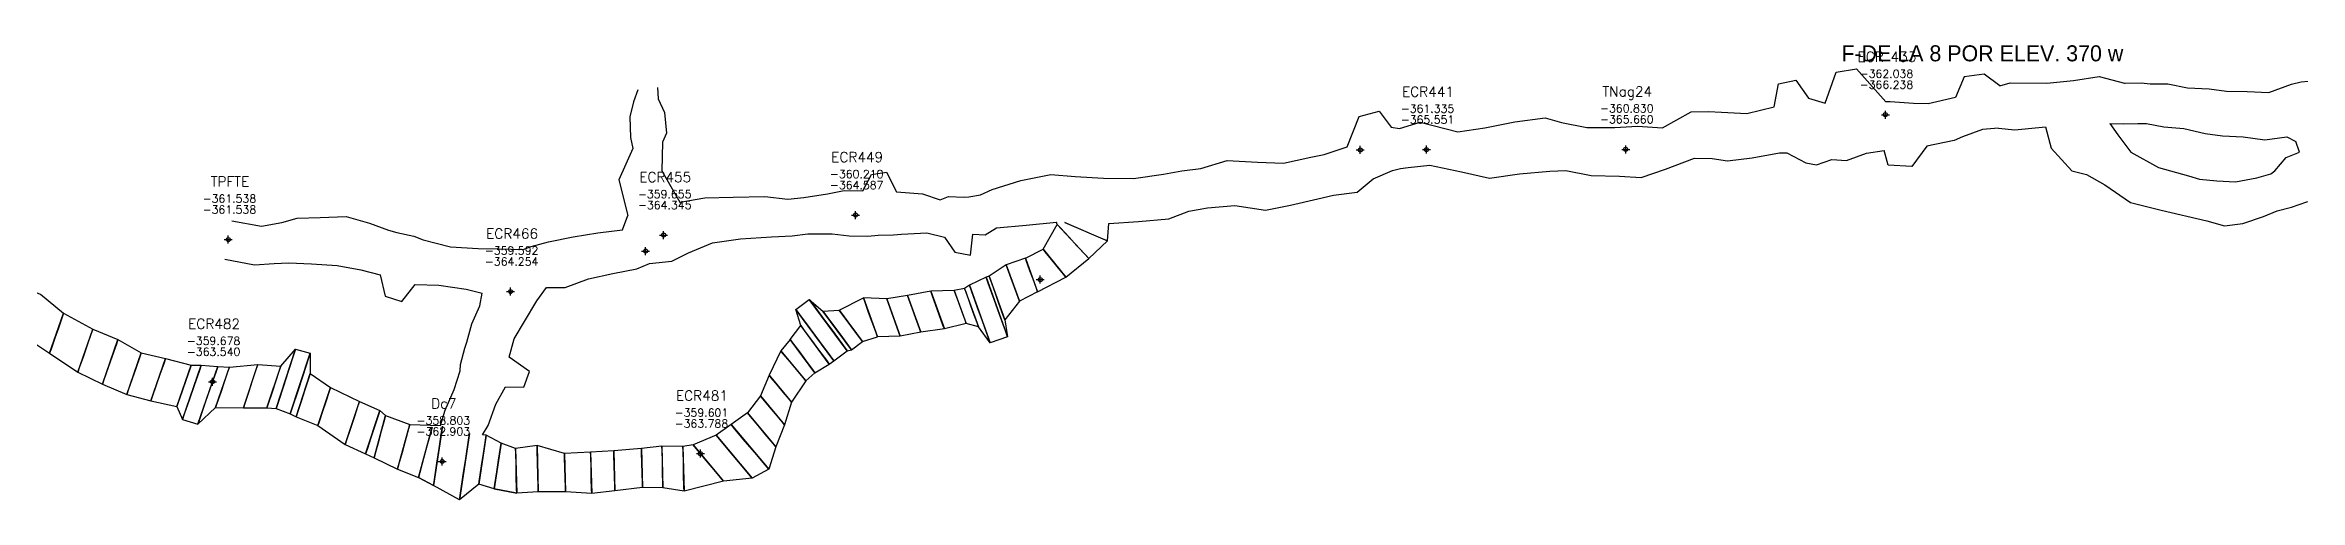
# Model space of a CAD drawing. Extents: x 9075 to 12914, y 9299 to 10364.
# Drawn here: x 9651.1 to 9932.9, y 10098.3 to 10155.1 of the extents above; entities that cross this region are included whole.
import ezdxf
from ezdxf.enums import TextEntityAlignment as Align

# ---------------------------------------------------------------- set-up
doc = ezdxf.new("R2010")
doc.units = 0
doc.header["$MEASUREMENT"] = 0
doc.header["$PDMODE"] = 34
doc.header["$PDSIZE"] = 0.5
doc.layers.get('0').update_dxf_attribs({"linetype": 'CONTINUOUS'})
for name, color, linetype in [('F-440-8185-W-SCR', 30, 'CONTINUOUS'), ('F-440-8185-W-SCR-FIC', 30, 'CONTINUOUS'), ('F-440-8900-W-SAL', 30, 'CONTINUOUS'), ('F-440-8900-W-SAL-FIC', 30, 'CONTINUOUS'), ('F-440-8900-W-SAL-SEC', 30, 'CONTINUOUS'), ('MARGEN', 7, 'CONTINUOUS'), ('PE', 1, 'CONTINUOUS')]:
    doc.layers.add(name, color=color, linetype=linetype)
doc.styles.add('ROMAND', font='romand.shx')
doc.styles.add('ROMANS', font='ROMANS')

# ---------------------------------------------------------------- blocks, each defined once
blk = doc.blocks.new('F2')
blk.add_point((0, 0))
at = {"style": 'ROMAND'}
for tag, height, p in [('NOMBRE', 1.25, (0.2, 6.62)), ('CIELO', 1, (0.14, 4.62)), ('PISO', 1, (0.14, 3.25))]:
    blk.add_attdef(tag, text='', height=height, dxfattribs=at).set_placement(p, align=Align.CENTER)
at = {"style": 'ROMANS', "flags": 1}
for tag, p in [('MINA', (-0.07, -3.26)), ('LOCALIZACION', (-0.07, -4.93)), ('ESTRUCTURA', (-0.07, -6.62)), ('NIVEL', (-0.07, -8.29)), ('FECHA', (-0.07, -11.79)), ('OBRA', (-0.07, -10.12)), ('ATRAS', (-0.07, -13.48)), ('TOPOGRAFO', (2.67, -15.3))]:
    blk.add_attdef(tag, text='', height=1.25, dxfattribs=at).set_placement(p, align=Align.CENTER)

msp = doc.modelspace()

# ---------------------------------------------------------------- linework, layer by layer
at = {"layer": 'F-440-8185-W-SCR'}
for points in [[(9858.98, 10146.816, -365.607), (9860.604, 10146.714, -365.472), (9860.604, 10146.714, -365.472), (9863.738, 10146.582, -365.705), (9867.163, 10147.391, -365.855), (9867.727, 10150.278, -365.794), (9869.886, 10150.735, -365.888), (9871.458, 10148.505, -365.944), (9873.548, 10147.846, -365.93), (9874.898, 10151.733, -366.007), (9877.466, 10152.138, -366.118), (9881.107, 10148.021, -366.243)], [(9858.98, 10146.816, -360.707), (9860.604, 10146.714, -360.472), (9860.604, 10146.714, -360.472), (9863.738, 10146.582, -360.505), (9867.163, 10147.391, -360.555), (9867.727, 10150.278, -360.394), (9869.886, 10150.735, -360.588), (9871.458, 10148.505, -360.744), (9873.548, 10147.846, -361.23), (9874.898, 10151.733, -361.707), (9877.466, 10152.138, -361.418), (9881.107, 10148.021, -362.038)], [(9895.367, 10150.02, -361.978), (9893.407, 10151.476, -362.044), (9890.897, 10151.146, -362.303), (9889.825, 10148.576, -362.287), (9886.401, 10147.772, -361.93), (9884.602, 10147.822, -361.601), (9881.657, 10148.005, -362.152), (9881.657, 10148.005, -362.152), (9881.107, 10148.021, -362.038)], [(9895.367, 10150.02, -366.778), (9893.407, 10151.476, -366.744), (9890.897, 10151.146, -366.403), (9889.825, 10148.576, -366.387), (9886.401, 10147.772, -366.33), (9884.602, 10147.822, -366.301), (9881.657, 10148.005, -366.252), (9881.657, 10148.005, -366.252), (9881.107, 10148.021, -366.243)], [(9896.666, 10150.409, -361.989), (9901.252, 10150.377, -361.937), (9904.562, 10150.674, -362.549), (9907.78, 10151.174, -362.761), (9910.956, 10150.374, -363.073), (9911.017, 10150.374, -363.059)], [(9896.666, 10150.409, -366.989), (9901.252, 10150.377, -367.037), (9904.562, 10150.674, -366.949), (9907.78, 10151.174, -366.961), (9910.956, 10150.374, -366.973), (9910.956, 10150.374, -366.973)], [(9725.128, 10149.51, -361.001), (9724.605, 10148.032, -360.391), (9724.13, 10146.16, -360.578), (9724.249, 10143.555, -360.659)], [(9725.128, 10149.51, -364.201), (9724.605, 10148.032, -364.291), (9724.13, 10146.16, -364.278), (9724.249, 10143.555, -364.459)], [(9727.609, 10149.816, -361.001), (9727.681, 10148.411, -360.391), (9728.497, 10146.698, -360.578), (9728.715, 10144.105, -360.659)], [(9727.609, 10149.816, -364.201), (9727.681, 10148.411, -364.291), (9728.497, 10146.698, -364.278), (9728.715, 10144.105, -364.459)], [(9895.367, 10150.02, -366.778), (9895.367, 10150.02, -366.778), (9896.666, 10150.409, -366.989)], [(9895.367, 10150.02, -361.978), (9895.367, 10150.02, -361.978), (9896.666, 10150.409, -361.989)], [(9910.956, 10150.374, -363.073), (9913.049, 10150.389, -362.326), (9914.144, 10150.292, -362.547), (9916.353, 10150.296, -362.488), (9918.816, 10149.776, -361.834), (9921.514, 10149.637, -362.185), (9923.696, 10149.343, -361.326), (9926.303, 10149.312, -361.674), (9929.001, 10149.173, -362.025), (9931.805, 10150.229, -362.375), (9933.036, 10150.521, -362.397), (9935.669, 10150.789, -362.146), (9936.43, 10150.32, -362.461)], [(9910.956, 10150.374, -366.973), (9913.049, 10150.389, -367.426), (9914.144, 10150.292, -367.447), (9916.353, 10150.296, -367.488), (9918.816, 10149.776, -367.034), (9921.514, 10149.637, -366.885), (9923.696, 10149.343, -366.826), (9926.303, 10149.312, -366.874), (9929.001, 10149.173, -366.925), (9931.805, 10150.229, -366.875), (9933.036, 10150.521, -366.997), (9935.669, 10150.789, -366.946), (9936.43, 10150.32, -366.961)], [(9809.267, 10141.125, -364.948), (9810.934, 10141.437, -365.155), (9813.794, 10142.386, -365.238), (9815.293, 10146.208, -365.402), (9817.806, 10146.875, -365.474), (9819.286, 10144.85, -365.502), (9820.349, 10144.678, -365.429), (9822.938, 10145.465, -365.564)], [(9809.267, 10141.125, -360.448), (9810.934, 10141.437, -361.355), (9813.794, 10142.386, -361.538), (9815.293, 10146.208, -361.402), (9817.806, 10146.875, -360.974), (9819.286, 10144.85, -361.402), (9820.349, 10144.678, -361.229), (9822.938, 10145.465, -361.335)], [(9822.938, 10145.465, -361.335), (9822.938, 10145.465, -361.335), (9827.647, 10144.272, -360.536), (9831.016, 10144.773, -360.984), (9831.016, 10144.773, -360.984), (9834.765, 10145.508, -360.639), (9838.532, 10146.045, -361.093), (9840.595, 10145.425, -361.021), (9843.762, 10144.804, -360.865), (9847.274, 10144.816, -360.715)], [(9822.938, 10145.465, -365.564), (9822.938, 10145.465, -365.564), (9827.647, 10144.272, -365.436), (9831.016, 10144.773, -365.484), (9831.016, 10144.773, -365.484), (9834.765, 10145.508, -365.439), (9838.532, 10146.045, -365.493), (9840.595, 10145.425, -365.521), (9843.762, 10144.804, -365.565), (9847.274, 10144.816, -365.615)], [(9847.274, 10144.816, -365.615), (9850.093, 10144.964, -365.514), (9853.213, 10144.791, -365.481), (9856.779, 10146.755, -365.66), (9858.98, 10146.816, -365.607)], [(9847.274, 10144.816, -360.715), (9850.093, 10144.964, -360.914), (9853.213, 10144.791, -359.781), (9856.779, 10146.755, -360.36), (9858.98, 10146.816, -360.707)], [(9909.122, 10145.329, -365.991), (9910.797, 10145.277, -366.973), (9910.797, 10145.277, -366.973)], [(9909.122, 10145.329, -361.291), (9910.797, 10145.277, -363.073), (9910.797, 10145.277, -363.073)], [(9909.122, 10145.329, -365.991), (9910.138, 10143.88, -366.201), (9911.732, 10141.714, -366.263), (9915.213, 10139.834, -366.356), (9918.959, 10138.766, -366.365)], [(9909.122, 10145.329, -361.291), (9910.138, 10143.88, -361.401), (9911.732, 10141.714, -361.663), (9915.213, 10139.834, -362.356), (9918.959, 10138.766, -361.665)], [(9910.797, 10145.277, -366.973), (9912.598, 10145.309, -367.426), (9913.702, 10145.311, -367.447), (9915.875, 10144.918, -367.488), (9918.365, 10144.696, -367.034), (9921.019, 10144.059, -366.885), (9923.201, 10143.765, -366.826), (9925.799, 10143.634, -366.874), (9928.479, 10143.296, -366.925), (9931.221, 10143.654, -366.875), (9932.372, 10143.05, -366.997)], [(9910.797, 10145.277, -363.073), (9912.598, 10145.309, -362.326), (9913.702, 10145.311, -362.547), (9915.875, 10144.918, -362.488), (9918.365, 10144.696, -361.834), (9921.019, 10144.059, -362.185), (9923.201, 10143.765, -361.326), (9925.799, 10143.634, -361.674), (9928.479, 10143.296, -362.025), (9931.221, 10143.654, -362.375), (9932.372, 10143.05, -362.397)], [(9724.249, 10143.555, -364.459), (9724.514, 10142.203, -364.463), (9722.767, 10138.276, -364.217), (9723.886, 10133.814, -364.12)], [(9724.249, 10143.555, -360.659), (9724.514, 10142.203, -359.863), (9722.767, 10138.276, -359.717), (9723.886, 10133.814, -360.22)], [(9728.715, 10144.105, -364.459), (9728.237, 10142.966, -364.463), (9728.155, 10139.38, -364.217), (9730.375, 10135.465, -364.116)], [(9728.715, 10144.105, -360.659), (9728.237, 10142.966, -359.863), (9728.155, 10139.38, -359.717), (9730.375, 10135.465, -359.416)], [(9895.218, 10144.722, -361.978), (9893.213, 10144.579, -362.044), (9890.686, 10143.649, -362.303), (9889.673, 10143.178, -362.287), (9886.252, 10142.474, -361.93), (9884.38, 10139.925, -361.601), (9881.434, 10140.108, -362.152), (9881.434, 10140.108, -362.152), (9880.935, 10141.923, -362.038)], [(9895.218, 10144.722, -366.778), (9893.213, 10144.579, -366.744), (9890.686, 10143.649, -366.403), (9889.673, 10143.178, -366.387), (9886.252, 10142.474, -366.33), (9884.38, 10139.925, -366.301), (9881.434, 10140.108, -366.252), (9881.434, 10140.108, -366.252), (9880.935, 10141.923, -366.243)], [(9895.218, 10144.722, -366.778), (9895.218, 10144.722, -366.778), (9897.233, 10144.536, -366.989)], [(9895.218, 10144.722, -361.978), (9895.218, 10144.722, -361.978), (9897.233, 10144.536, -361.989)], [(9897.233, 10144.536, -366.989), (9901.08, 10144.88, -367.037), (9901.791, 10142.22, -367.093)], [(9897.233, 10144.536, -361.989), (9901.08, 10144.88, -361.937), (9901.791, 10142.22, -361.793)], [(9932.842, 10141.724, -361.913), (9932.372, 10143.05, -362.397)], [(9932.842, 10141.724, -366.413), (9932.372, 10143.05, -366.997)], [(9790.841, 10138.978, -360.293), (9793.139, 10139.406, -360.436), (9795.52, 10139.709, -359.527), (9798.803, 10140.671, -359.555), (9802.582, 10140.499, -360.295), (9805.852, 10140.343, -360.516), (9809.267, 10141.125, -360.448)], [(9790.841, 10138.978, -364.893), (9793.139, 10139.406, -364.436), (9795.52, 10139.709, -364.627), (9798.803, 10140.671, -364.755), (9802.582, 10140.499, -364.895), (9805.852, 10140.343, -364.916), (9809.267, 10141.125, -364.948)], [(9810.153, 10135.899, -364.948), (9812.074, 10136.363, -365.155), (9815.065, 10136.727, -365.238), (9817.046, 10138.402, -365.402), (9819.472, 10139.459, -365.474), (9820.447, 10139.678, -365.502), (9821.444, 10139.8, -365.429), (9824.143, 10140.099, -365.564)], [(9810.153, 10135.899, -360.448), (9812.074, 10136.363, -361.355), (9815.065, 10136.727, -361.538), (9817.046, 10138.402, -361.402), (9819.472, 10139.459, -360.974), (9820.447, 10139.678, -361.402), (9821.444, 10139.8, -361.229), (9824.143, 10140.099, -361.335)], [(9824.143, 10140.099, -361.335), (9824.143, 10140.099, -361.335), (9828.091, 10139.291, -360.536), (9831.575, 10138.497, -360.984), (9831.575, 10138.497, -360.984), (9835.342, 10139.034, -360.639), (9839.126, 10139.371, -361.093), (9841.127, 10139.449, -361.021), (9844.295, 10138.828, -360.865), (9847.816, 10138.74, -360.715)], [(9824.143, 10140.099, -365.564), (9824.143, 10140.099, -365.564), (9828.091, 10139.291, -365.436), (9831.575, 10138.497, -365.484), (9831.575, 10138.497, -365.484), (9835.342, 10139.034, -365.439), (9839.126, 10139.371, -365.493), (9841.127, 10139.449, -365.521), (9844.295, 10138.828, -365.565), (9847.816, 10138.74, -365.615)], [(9847.816, 10138.74, -365.615), (9850.559, 10138.581, -365.514), (9853.591, 10139.605, -365.481), (9857.201, 10140.971, -365.66), (9859.409, 10140.931, -365.607)], [(9847.816, 10138.74, -360.715), (9850.559, 10138.581, -360.914), (9853.591, 10139.605, -359.781), (9857.201, 10140.971, -360.36), (9859.409, 10140.931, -360.707)], [(9859.409, 10140.931, -365.607), (9861.322, 10140.656, -365.472), (9861.322, 10140.656, -365.472), (9864.398, 10141.021, -365.705), (9867.847, 10141.632, -365.855), (9868.751, 10141.638, -365.794), (9871.111, 10140.408, -365.888), (9872.448, 10140.163, -365.944), (9874.385, 10140.796, -365.93), (9876.206, 10140.71, -366.007), (9878.715, 10141.612, -366.118), (9880.935, 10141.923, -366.243)], [(9859.409, 10140.931, -360.707), (9861.322, 10140.656, -360.472), (9861.322, 10140.656, -360.472), (9864.398, 10141.021, -360.505), (9867.847, 10141.632, -360.555), (9868.751, 10141.638, -360.394), (9871.111, 10140.408, -360.588), (9872.448, 10140.163, -360.744), (9874.385, 10140.796, -361.23), (9876.206, 10140.71, -361.707), (9878.715, 10141.612, -361.418), (9880.935, 10141.923, -362.038)], [(9901.791, 10142.22, -361.793), (9904.385, 10139.386, -361.291), (9906.211, 10138.953, -361.401), (9908.49, 10137.648, -361.663), (9911.723, 10135.455, -362.356), (9915.531, 10134.465, -361.665)], [(9901.791, 10142.22, -367.093), (9904.385, 10139.386, -365.991), (9906.211, 10138.953, -366.201), (9908.49, 10137.648, -366.263), (9911.723, 10135.455, -366.356), (9915.531, 10134.465, -366.365)], [(9929.235, 10139.017, -366.433), (9929.735, 10139.4, -366.154), (9931.169, 10141.057, -366.338), (9932.842, 10141.724, -366.413)], [(9929.235, 10139.017, -362.733), (9929.735, 10139.4, -362.154), (9931.169, 10141.057, -361.738), (9932.842, 10141.724, -361.913)], [(9741.005, 10136.179, -359.96), (9743.909, 10135.854, -359.973), (9745.897, 10136.076, -360.404), (9748.867, 10136.508, -360.451), (9750.931, 10136.94, -359.783), (9753.25, 10136.897, -360.119), (9754.331, 10138.93, -359.939), (9756.208, 10139.24, -359.869), (9757.49, 10136.767, -360.084), (9760.737, 10136.526, -360.334), (9762.935, 10135.765, -360.566), (9763.994, 10136.185, -360.683), (9765.916, 10136.098, -360.913), (9766.512, 10136.165, -361.022)], [(9741.005, 10136.179, -364.36), (9743.909, 10135.854, -364.373), (9745.897, 10136.076, -364.404), (9748.867, 10136.508, -364.451), (9750.931, 10136.94, -364.683), (9753.25, 10136.897, -364.619), (9754.331, 10138.93, -364.639), (9756.208, 10139.24, -364.669), (9757.49, 10136.767, -364.684), (9760.737, 10136.526, -364.734), (9762.935, 10135.765, -364.866), (9763.994, 10136.185, -364.783), (9765.916, 10136.098, -364.713), (9766.512, 10136.165, -364.722)], [(9766.512, 10136.165, -364.722), (9767.99, 10136.382, -364.814), (9769.421, 10137.054, -364.832), (9773.013, 10138.183, -364.877), (9776.751, 10138.926, -364.823), (9779.801, 10138.682, -364.86), (9783.347, 10138.496, -364.902), (9787.079, 10138.433, -364.847), (9790.841, 10138.978, -364.893)], [(9766.512, 10136.165, -361.022), (9767.99, 10136.382, -360.614), (9769.421, 10137.054, -360.432), (9773.013, 10138.183, -360.077), (9776.751, 10138.926, -359.923), (9779.801, 10138.682, -359.96), (9783.347, 10138.496, -360.502), (9787.079, 10138.433, -360.647), (9790.841, 10138.978, -360.293)], [(9918.959, 10138.766, -361.665), (9918.959, 10138.766, -361.665), (9920.314, 10138.371, -362.014), (9922.485, 10138.142, -361.642), (9924.837, 10138.045, -361.673), (9927.496, 10138.51, -362.009), (9929.235, 10139.017, -362.733)], [(9918.959, 10138.766, -366.365), (9918.959, 10138.766, -366.365), (9920.314, 10138.371, -366.414), (9922.485, 10138.142, -366.442), (9924.837, 10138.045, -366.473), (9927.496, 10138.51, -366.409), (9929.235, 10139.017, -366.433)], [(9730.375, 10135.465, -364.116), (9733.528, 10136.008, -364.19), (9737.061, 10136.109, -364.27), (9741.005, 10136.179, -364.36)], [(9730.375, 10135.465, -359.416), (9733.528, 10136.008, -359.19), (9737.061, 10136.109, -359.47), (9741.005, 10136.179, -359.96)], [(9791.497, 10133.416, -360.293), (9793.991, 10134.378, -360.436), (9796.356, 10134.779, -359.527), (9799.756, 10135.051, -359.555), (9803.602, 10134.485, -360.295), (9806.738, 10135.118, -360.516), (9810.153, 10135.899, -360.448)], [(9791.497, 10133.416, -364.893), (9793.991, 10134.378, -364.436), (9796.356, 10134.779, -364.627), (9799.756, 10135.051, -364.755), (9803.602, 10134.485, -364.895), (9806.738, 10135.118, -364.916), (9810.153, 10135.899, -364.948)], [(9915.531, 10134.465, -361.665), (9915.531, 10134.465, -361.665), (9921.226, 10133.151, -362.014), (9923.466, 10132.527, -361.642), (9925.749, 10132.824, -361.673), (9928.34, 10133.683, -362.009), (9930.044, 10134.387, -362.733)], [(9915.531, 10134.465, -366.365), (9915.531, 10134.465, -366.365), (9921.226, 10133.151, -366.414), (9923.466, 10132.527, -366.442), (9925.749, 10132.824, -366.473), (9928.34, 10133.683, -366.409), (9930.044, 10134.387, -366.433)], [(9930.044, 10134.387, -362.733), (9931.84, 10134.864, -362.154), (9933.737, 10135.524, -361.738), (9935.578, 10135.828, -361.913), (9937.566, 10136.529, -362.244)], [(9930.044, 10134.387, -366.433), (9931.84, 10134.864, -366.154), (9933.737, 10135.524, -366.338), (9935.578, 10135.828, -366.413), (9937.566, 10136.529, -366.511)], [(9674.398, 10133.165, -358.738), (9678.105, 10132.483, -358.857), (9680.637, 10132.931, -358.932), (9682.57, 10133.491, -358.889), (9685.431, 10133.574, -358.677), (9688.703, 10133.683, -358.277), (9691.598, 10132.845, -357.972), (9693.983, 10131.999, -359.35), (9695.046, 10131.701, -359.385), (9697.151, 10131.212, -359.452), (9698.333, 10130.791, -359.391)], [(9674.398, 10133.165, -363.238), (9678.105, 10132.483, -363.357), (9680.637, 10132.931, -363.432), (9682.57, 10133.491, -363.489), (9685.431, 10133.574, -363.477), (9688.703, 10133.683, -363.477), (9691.598, 10132.845, -363.572), (9693.983, 10131.999, -363.55), (9695.046, 10131.701, -363.585), (9697.151, 10131.212, -363.552), (9698.333, 10130.791, -363.591)], [(9710.805, 10129.58, -359.592), (9710.805, 10129.58, -359.592), (9711.835, 10129.958, -359.983), (9713.969, 10130.532, -359.695), (9717.05, 10131.136, -359.212), (9720.166, 10131.646, -359.228), (9723.223, 10132.027, -360.145)], [(9710.805, 10129.58, -364.245), (9710.805, 10129.58, -364.245), (9711.835, 10129.958, -364.283), (9713.969, 10130.532, -364.295), (9717.05, 10131.136, -364.312), (9720.166, 10131.646, -364.328), (9723.223, 10132.027, -364.345)], [(9723.223, 10132.027, -360.145), (9723.886, 10133.814, -360.22)], [(9723.223, 10132.027, -364.345), (9723.886, 10133.814, -364.12)], [(9725.022, 10127.149, -364.345), (9726.62, 10127.817, -364.002), (9729.412, 10128.095, -364.066), (9731.461, 10129.158, -364.116), (9734.495, 10130.39, -364.19), (9737.961, 10130.886, -364.27), (9741.871, 10131.153, -364.36)], [(9725.022, 10127.149, -359.945), (9726.62, 10127.817, -359.602), (9729.412, 10128.095, -359.666), (9731.461, 10129.158, -359.716), (9734.495, 10130.39, -359.79), (9737.961, 10130.886, -359.87), (9741.871, 10131.153, -359.96)], [(9741.871, 10131.153, -359.96), (9744.42, 10131.282, -359.973), (9746.408, 10131.504, -360.404), (9749.422, 10131.539, -360.451), (9751.564, 10131.275, -359.783), (9753.883, 10131.232, -360.119), (9755.175, 10131.377, -359.939), (9757.085, 10131.389, -359.869), (9758.079, 10131.5, -360.084), (9761.281, 10131.656, -360.334), (9763.456, 10131.094, -360.566), (9764.771, 10129.229, -360.683), (9766.726, 10128.843, -360.913), (9767.034, 10131.494, -361.022)], [(9741.871, 10131.153, -364.36), (9744.42, 10131.282, -364.373), (9746.408, 10131.504, -364.404), (9749.422, 10131.539, -364.451), (9751.564, 10131.275, -364.683), (9753.883, 10131.232, -364.619), (9755.175, 10131.377, -364.639), (9757.085, 10131.389, -364.669), (9758.079, 10131.5, -364.684), (9761.281, 10131.656, -364.734), (9763.456, 10131.094, -364.866), (9764.771, 10129.229, -364.783), (9766.726, 10128.843, -364.713), (9767.034, 10131.494, -364.722)], [(9767.034, 10131.494, -364.722), (9768.576, 10131.417, -364.814), (9769.983, 10132.288, -364.832), (9773.669, 10132.622, -364.877), (9777.454, 10132.968, -364.823)], [(9767.034, 10131.494, -361.022), (9768.576, 10131.417, -360.614), (9769.983, 10132.288, -360.432), (9773.669, 10132.622, -360.077), (9777.454, 10132.968, -359.923)], [(9784.015, 10132.836, -364.902), (9787.712, 10133.07, -364.847), (9791.497, 10133.416, -364.893)], [(9784.015, 10132.836, -360.502), (9787.712, 10133.07, -360.647), (9791.497, 10133.416, -360.293)], [(9673.511, 10128.346, -358.738), (9677.218, 10127.664, -358.857), (9679.695, 10127.817, -358.932), (9681.537, 10127.885, -358.889), (9684.362, 10127.771, -358.677), (9687.58, 10127.585, -358.277), (9690.529, 10127.042, -357.972), (9692.95, 10126.393, -359.35), (9693.578, 10123.735, -359.385), (9695.647, 10123.049, -359.452), (9697.301, 10125.185, -359.391)], [(9673.511, 10128.346, -363.238), (9677.218, 10127.664, -363.357), (9679.695, 10127.817, -363.432), (9681.537, 10127.885, -363.489), (9684.362, 10127.771, -363.477), (9687.58, 10127.585, -363.477), (9690.529, 10127.042, -363.572), (9692.95, 10126.393, -363.55), (9693.578, 10123.735, -363.585), (9695.647, 10123.049, -363.552), (9697.301, 10125.185, -363.591)], [(9698.333, 10130.791, -363.591), (9701.72, 10129.888, -363.707), (9705.205, 10129.684, -363.826), (9707.799, 10129.641, -364.014), (9710.805, 10129.58, -364.245)], [(9698.333, 10130.791, -359.391), (9701.72, 10129.888, -359.407), (9705.205, 10129.684, -358.926), (9707.799, 10129.641, -359.414), (9710.805, 10129.58, -359.592)], [(9712.53, 10123.133, -359.592), (9712.53, 10123.133, -359.592), (9713.739, 10124.798, -359.983), (9716.08, 10124.809, -359.695), (9718.988, 10125.882, -359.212), (9722.035, 10126.58, -359.228), (9725.022, 10127.149, -360.145)], [(9712.53, 10123.133, -364.165), (9712.53, 10123.133, -364.165), (9713.739, 10124.798, -364.283), (9716.08, 10124.809, -364.295), (9718.988, 10125.882, -364.312), (9722.035, 10126.58, -364.328), (9725.022, 10127.149, -364.345)], [(9697.301, 10125.185, -363.591), (9700.292, 10125.096, -363.707), (9703.691, 10124.605, -363.826), (9705.691, 10124.095, -364.131), (9705.691, 10124.095, -364.131)], [(9697.301, 10125.185, -359.391), (9700.292, 10125.096, -359.407), (9703.691, 10124.605, -358.926), (9705.691, 10124.095, -359.546), (9705.691, 10124.095, -359.546)], [(9700.475, 10107.543, -363.895), (9701.082, 10109.491, -363.862), (9702.211, 10112.06, -363.93), (9702.94, 10114.401, -363.889), (9703.003, 10115.174, -363.907), (9703.52, 10117.219, -364.058), (9703.789, 10117.972, -364.177), (9704.403, 10120.29, -364.235), (9705.414, 10122.529, -364.094), (9705.691, 10124.095, -364.131)], [(9700.475, 10107.543, -359.05), (9701.082, 10109.491, -359.262), (9702.211, 10112.06, -359.23), (9702.94, 10114.401, -359.589), (9703.003, 10115.174, -359.807), (9703.52, 10117.219, -359.558), (9703.789, 10117.972, -359.477), (9704.403, 10120.29, -359.535), (9705.414, 10122.529, -359.494), (9705.691, 10124.095, -359.546)], [(9705.746, 10106.401, -363.884), (9706.451, 10107.576, -363.862), (9707.392, 10110.213, -363.93), (9708.591, 10112.385, -363.889), (9710.915, 10112.352, -363.907), (9711.62, 10114.33, -364.058), (9709.063, 10116.091, -364.177), (9709.678, 10118.409, -364.235), (9710.971, 10120.548, -364.094), (9712.53, 10123.133, -364.165)], [(9705.746, 10106.401, -359.122), (9706.451, 10107.576, -359.262), (9707.392, 10110.213, -359.23), (9708.591, 10112.385, -359.589), (9710.915, 10112.352, -359.807), (9711.62, 10114.33, -359.558), (9709.063, 10116.091, -359.477), (9709.678, 10118.409, -359.535), (9710.971, 10120.548, -359.494), (9712.53, 10123.133, -359.592)]]:
    msp.add_polyline3d(points, dxfattribs=at)
at = {"layer": 'F-440-8900-W-SAL'}
for points in [[(9773.581, 10128.496, -359.283), (9775.792, 10129.613, -359.283), (9777.557, 10132.681, -359.283), (9777.454, 10132.968, -359.923)], [(9773.581, 10128.496, -363.583), (9775.792, 10129.613, -363.583), (9777.557, 10132.681, -363.583), (9777.454, 10132.968, -364.823)], [(9775.107, 10124.262, -363.583), (9778.63, 10126.12, -363.583), (9781.517, 10128.444, -363.583), (9783.848, 10130.642, -363.583), (9784.015, 10132.836, -364.902)], [(9775.107, 10124.262, -359.283), (9778.63, 10126.12, -359.283), (9781.517, 10128.444, -359.283), (9783.848, 10130.642, -359.283), (9784.015, 10132.836, -360.502)], [(9773.581, 10128.496, -359.283), (9771.199, 10127.637, -359.223), (9769.051, 10126.225, -359.063), (9768.675, 10126.09, -359.169), (9766.579, 10125.121, -359.305), (9765.989, 10124.696, -359.316), (9764.698, 10124.443, -359.137), (9761.759, 10124.341, -359.481), (9758.862, 10123.828, -359.727), (9756.247, 10123.416, -359.868), (9753.334, 10123.536, -360.011)], [(9773.581, 10128.496, -363.583), (9771.199, 10127.637, -363.623), (9769.051, 10126.225, -363.663), (9768.675, 10126.09, -363.669), (9766.579, 10125.121, -363.705), (9765.989, 10124.696, -363.716), (9764.698, 10124.443, -363.737), (9761.759, 10124.341, -363.681), (9758.862, 10123.828, -363.527), (9756.247, 10123.416, -363.568), (9753.334, 10123.536, -363.611)], [(9648.286, 10124.768, -363.608), (9650.494, 10123.99, -363.626), (9653.374, 10121.613, -363.685), (9657.017, 10119.607, -363.437), (9660.163, 10118.302, -363.396), (9663.083, 10116.653, -363.457), (9666.109, 10115.919, -363.521), (9669.325, 10115.119, -363.482), (9670.59, 10115.103, -363.568), (9672.643, 10114.92, -363.544), (9674.096, 10114.838, -363.427)], [(9648.286, 10124.768, -358.708), (9650.494, 10123.99, -358.526), (9653.374, 10121.613, -358.185), (9657.017, 10119.607, -358.337), (9660.163, 10118.302, -358.796), (9663.083, 10116.653, -359.057), (9666.109, 10115.919, -359.021), (9669.325, 10115.119, -359.182), (9670.59, 10115.103, -359.268), (9672.643, 10114.92, -359.444), (9674.096, 10114.838, -359.627)], [(9744.177, 10118.322, -359.595), (9745.509, 10120.053, -359.376), (9744.882, 10122.078, -359.07), (9746.57, 10123.327, -359.251), (9748.28, 10121.856, -359.746), (9750.301, 10121.983, -359.431), (9753.334, 10123.536, -360.011)], [(9744.177, 10118.322, -363.695), (9745.509, 10120.053, -363.676), (9744.882, 10122.078, -363.57), (9746.57, 10123.327, -363.551), (9748.28, 10121.856, -363.546), (9750.301, 10121.983, -363.531), (9753.334, 10123.536, -363.611)], [(9775.107, 10124.262, -359.283), (9772.827, 10123.122, -359.223), (9771.018, 10120.769, -359.063), (9771.354, 10118.658, -359.169), (9769.19, 10117.878, -359.305), (9767.718, 10119.898, -359.316), (9766.19, 10120.304, -359.137), (9763.455, 10119.637, -359.481), (9760.523, 10119.218, -359.727), (9757.942, 10118.713, -359.868), (9755.097, 10118.644, -360.011)], [(9775.107, 10124.262, -363.583), (9772.827, 10123.122, -363.623), (9771.018, 10120.769, -363.663), (9771.354, 10118.658, -363.669), (9769.19, 10117.878, -363.705), (9767.718, 10119.898, -363.716), (9766.19, 10120.304, -363.737), (9763.455, 10119.637, -363.681), (9760.523, 10119.218, -363.527), (9757.942, 10118.713, -363.568), (9755.097, 10118.644, -363.611)], [(9646.484, 10119.89, -363.608), (9648.624, 10118.605, -363.626), (9651.635, 10116.607, -363.685), (9655.146, 10114.222, -363.437), (9658.227, 10112.729, -363.396), (9661.278, 10111.457, -363.457), (9664.272, 10110.629, -363.521), (9667.52, 10109.924, -363.482), (9668.227, 10108.302, -363.568), (9670.149, 10107.74, -363.544), (9672.357, 10109.831, -363.427)], [(9646.484, 10119.89, -358.708), (9648.624, 10118.605, -358.526), (9651.635, 10116.607, -358.185), (9655.146, 10114.222, -358.337), (9658.227, 10112.729, -358.796), (9661.278, 10111.457, -359.057), (9664.272, 10110.629, -359.021), (9667.52, 10109.924, -359.182), (9668.227, 10108.302, -359.268), (9670.149, 10107.74, -359.444), (9672.357, 10109.831, -359.627)], [(9674.096, 10114.838, -363.427), (9677.633, 10115.186, -363.658), (9680.511, 10114.976, -363.682), (9682.369, 10117.102, -363.691), (9684.205, 10116.603, -363.607), (9684.214, 10114.073, -363.614), (9686.725, 10112.299, -363.639), (9690.34, 10110.583, -363.572), (9692.906, 10109.423, -363.696)], [(9674.096, 10114.838, -359.627), (9677.633, 10115.186, -359.258), (9680.511, 10114.976, -359.482), (9682.369, 10117.102, -358.791), (9684.205, 10116.603, -358.707), (9684.214, 10114.073, -358.514), (9686.725, 10112.299, -358.639), (9690.34, 10110.583, -358.372), (9692.906, 10109.423, -357.896)], [(9744.177, 10118.322, -363.695), (9743.014, 10116.912, -363.701), (9741.542, 10113.852, -363.705), (9740.465, 10111.253, -363.67), (9738.862, 10109.127, -363.741), (9736.821, 10107.678, -363.706), (9734.934, 10106.357, -363.657), (9732.061, 10105.125, -363.755)], [(9744.177, 10118.322, -359.595), (9743.014, 10116.912, -359.501), (9741.542, 10113.852, -359.205), (9740.465, 10111.253, -359.17), (9738.862, 10109.127, -359.341), (9736.821, 10107.678, -359.206), (9734.934, 10106.357, -359.557), (9732.061, 10105.125, -358.755)], [(9747.271, 10114.142, -359.595), (9749.078, 10115.23, -359.376), (9749.64, 10115.647, -359.07), (9751.328, 10116.896, -359.251), (9751.849, 10117.033, -359.746), (9753.216, 10118.044, -359.431), (9755.097, 10118.644, -360.011)], [(9747.271, 10114.142, -363.695), (9749.078, 10115.23, -363.676), (9749.64, 10115.647, -363.57), (9751.328, 10116.896, -363.551), (9751.849, 10117.033, -363.546), (9753.216, 10118.044, -363.531), (9755.097, 10118.644, -363.611)], [(9747.271, 10114.142, -363.695), (9746.161, 10113.156, -363.701), (9744.368, 10110.479, -363.705), (9743.483, 10107.651, -363.67), (9742.394, 10104.912, -363.741), (9741.51, 10102.083, -363.706), (9739.43, 10100.992, -363.657), (9735.851, 10100.602, -363.755)], [(9747.271, 10114.142, -359.595), (9746.161, 10113.156, -359.501), (9744.368, 10110.479, -359.205), (9743.483, 10107.651, -359.17), (9742.394, 10104.912, -359.341), (9741.51, 10102.083, -359.206), (9739.43, 10100.992, -359.557), (9735.851, 10100.602, -358.755)], [(9672.357, 10109.831, -363.427), (9675.851, 10109.772, -363.658), (9678.792, 10109.751, -363.682), (9679.93, 10109.693, -363.691), (9681.704, 10109.004, -363.607), (9682.432, 10108.659, -363.614), (9685.162, 10107.549, -363.639), (9688.558, 10105.169, -363.572), (9691.124, 10104.008, -363.696)], [(9672.357, 10109.831, -359.627), (9675.851, 10109.772, -359.258), (9678.792, 10109.751, -359.482), (9679.93, 10109.693, -358.791), (9681.704, 10109.004, -358.707), (9682.432, 10108.659, -358.514), (9685.162, 10107.549, -358.639), (9688.558, 10105.169, -358.372), (9691.124, 10104.008, -357.896)], [(9690.34, 10110.583, -363.572), (9692.906, 10109.423, -363.696), (9693.628, 10108.826, -363.538), (9696.633, 10107.691, -363.753), (9700.475, 10107.543, -363.895)], [(9692.906, 10109.423, -357.896), (9692.906, 10109.423, -357.896), (9693.628, 10108.826, -358.738), (9696.633, 10107.691, -359.553), (9700.475, 10107.543, -359.05)], [(9709.87, 10104.701, -358.698), (9708.048, 10105.369, -358.68), (9706.183, 10106.356, -358.872), (9705.746, 10106.401, -359.122)], [(9709.87, 10104.701, -363.898), (9708.048, 10105.369, -363.68), (9706.183, 10106.356, -363.772), (9705.746, 10106.401, -363.884)], [(9688.558, 10105.169, -363.572), (9691.124, 10104.008, -363.696), (9692.173, 10103.522, -363.538), (9695.098, 10102.097, -363.753), (9697.717, 10101.068, -363.853)], [(9691.124, 10104.008, -357.896), (9691.124, 10104.008, -357.896), (9692.173, 10103.522, -358.738), (9695.098, 10102.097, -359.553), (9697.717, 10101.068, -359.153)], [(9732.061, 10105.125, -363.755), (9730.781, 10104.932, -363.924), (9728.159, 10104.966, -363.846), (9725.605, 10104.701, -363.867), (9722.141, 10104.413, -363.796), (9719.245, 10104.239, -363.82), (9715.989, 10104.056, -363.847), (9712.562, 10105.07, -363.776), (9709.87, 10104.701, -363.898)], [(9732.061, 10105.125, -358.755), (9730.781, 10104.932, -358.624), (9728.159, 10104.966, -358.646), (9725.605, 10104.701, -358.467), (9722.141, 10104.413, -359.096), (9719.245, 10104.239, -358.72), (9715.989, 10104.056, -358.947), (9712.562, 10105.07, -358.676), (9709.87, 10104.701, -358.698)], [(9699.604, 10100.061, -358.71), (9697.717, 10101.068, -359.153)], [(9697.717, 10101.068, -363.853), (9699.604, 10100.061, -363.91)], [(9707.189, 10099.633, -363.68), (9707.189, 10099.633, -363.68), (9705.265, 10100.225, -363.772), (9702.857, 10098.26, -363.974), (9699.604, 10100.061, -363.91)], [(9710.013, 10099.103, -358.698), (9707.189, 10099.633, -358.68), (9705.265, 10100.225, -358.872), (9702.857, 10098.26, -358.674), (9699.604, 10100.061, -358.71)], [(9735.851, 10100.602, -363.755), (9730.923, 10099.334, -363.924), (9728.291, 10099.767, -363.846), (9725.729, 10099.802, -363.867), (9722.268, 10099.414, -363.796), (9719.377, 10099.041, -363.82), (9716.111, 10099.258, -363.847), (9712.709, 10099.271, -363.776), (9710.013, 10099.103, -363.898)], [(9735.851, 10100.602, -358.755), (9730.923, 10099.334, -358.624), (9728.291, 10099.767, -358.646), (9725.729, 10099.802, -358.467), (9722.268, 10099.414, -359.096), (9719.377, 10099.041, -358.72), (9716.111, 10099.258, -358.947), (9712.709, 10099.271, -358.676), (9710.013, 10099.103, -358.698)], [(9707.189, 10099.633, -363.68), (9710.013, 10099.103, -363.898)]]:
    msp.add_polyline3d(points, dxfattribs=at)
at = {"layer": 'F-440-8900-W-SAL-SEC'}
for points in [[(9777.557, 10132.681, -363.583), (9781.517, 10128.444, -363.583), (9781.517, 10128.444, -360.915), (9781.121, 10128.867, -359.563), (9780.032, 10130.033, -358.983), (9779.042, 10131.092, -358.983), (9777.953, 10132.258, -359.563), (9777.557, 10132.681, -360.915), (9777.557, 10132.681, -363.583)], [(9778.522, 10132.939, -363.583), (9783.848, 10130.642, -363.583), (9783.848, 10130.642, -360.915), (9783.315, 10130.872, -359.563), (9781.85, 10131.503, -358.983), (9780.519, 10132.078, -358.983), (9779.054, 10132.709, -359.563), (9778.522, 10132.939, -360.915), (9778.522, 10132.939, -363.583)], [(9773.581, 10128.496, -363.583), (9775.107, 10124.262, -363.583), (9775.107, 10124.262, -361.089), (9774.954, 10124.686, -359.825), (9774.535, 10125.85, -359.283), (9774.153, 10126.908, -359.283), (9773.734, 10128.072, -359.825), (9773.581, 10128.496, -361.089), (9773.581, 10128.496, -363.583)], [(9775.792, 10129.613, -363.583), (9778.63, 10126.12, -363.583), (9778.63, 10126.12, -361.089), (9778.346, 10126.47, -359.825), (9777.566, 10127.43, -359.283), (9776.856, 10128.303, -359.283), (9776.076, 10129.264, -359.825), (9775.792, 10129.613, -361.089), (9775.792, 10129.613, -363.583)], [(9768.675, 10126.09, -363.669), (9771.354, 10118.658, -363.669), (9771.354, 10118.658, -361.059), (9771.086, 10119.401, -359.736), (9770.349, 10121.445, -359.169), (9769.68, 10123.303, -359.169), (9768.943, 10125.346, -359.736), (9768.675, 10126.09, -361.059), (9768.675, 10126.09, -363.669)], [(9769.051, 10126.225, -363.663), (9771.018, 10120.769, -363.663), (9771.018, 10120.769, -360.995), (9770.821, 10121.314, -359.642), (9770.28, 10122.815, -359.063), (9769.789, 10124.179, -359.063), (9769.248, 10125.68, -359.642), (9769.051, 10126.225, -360.995), (9769.051, 10126.225, -363.663)], [(9771.199, 10127.637, -363.623), (9772.827, 10123.122, -363.623), (9772.827, 10123.122, -361.071), (9772.664, 10123.573, -359.778), (9772.217, 10124.815, -359.223), (9771.81, 10125.944, -359.223), (9771.362, 10127.186, -359.778), (9771.199, 10127.637, -361.071), (9771.199, 10127.637, -363.623)], [(9751.328, 10116.896, -363.551), (9746.57, 10123.327, -363.551), (9746.57, 10123.327, -361.057), (9747.045, 10122.684, -359.793), (9748.354, 10120.915, -359.251), (9749.544, 10119.307, -359.251), (9750.852, 10117.539, -359.793), (9751.328, 10116.896, -361.057), (9751.328, 10116.896, -363.551)], [(9753.334, 10123.536, -363.611), (9755.097, 10118.644, -363.611), (9755.097, 10118.644, -361.523), (9754.921, 10119.133, -360.464), (9754.436, 10120.478, -360.011), (9753.995, 10121.701, -360.011), (9753.51, 10123.047, -360.464), (9753.334, 10123.536, -361.523), (9753.334, 10123.536, -363.611)], [(9756.247, 10123.416, -363.568), (9757.942, 10118.713, -363.568), (9757.942, 10118.713, -361.422), (9757.773, 10119.183, -360.334), (9757.306, 10120.477, -359.868), (9756.882, 10121.653, -359.868), (9756.416, 10122.946, -360.334), (9756.247, 10123.416, -361.422), (9756.247, 10123.416, -363.568)], [(9758.862, 10123.828, -363.527), (9760.523, 10119.218, -363.527), (9760.523, 10119.218, -361.323), (9760.357, 10119.679, -360.206), (9759.9, 10120.947, -359.727), (9759.485, 10122.099, -359.727), (9759.028, 10123.367, -360.206), (9758.862, 10123.828, -361.323), (9758.862, 10123.828, -363.527)], [(9761.759, 10124.341, -363.681), (9763.455, 10119.637, -363.681), (9763.455, 10119.637, -361.245), (9763.285, 10120.107, -360.01), (9762.819, 10121.401, -359.481), (9762.395, 10122.577, -359.481), (9761.929, 10123.87, -360.01), (9761.759, 10124.341, -361.245), (9761.759, 10124.341, -363.681)], [(9764.698, 10124.443, -363.737), (9766.19, 10120.304, -363.737), (9766.19, 10120.304, -361.069), (9766.041, 10120.718, -359.717), (9765.631, 10121.856, -359.137), (9765.258, 10122.891, -359.137), (9764.847, 10124.029, -359.717), (9764.698, 10124.443, -361.069), (9764.698, 10124.443, -363.737)], [(9765.989, 10124.696, -363.716), (9767.718, 10119.898, -363.716), (9767.718, 10119.898, -361.164), (9767.545, 10120.378, -359.871), (9767.07, 10121.697, -359.316), (9766.637, 10122.897, -359.316), (9766.162, 10124.216, -359.871), (9765.989, 10124.696, -361.164), (9765.989, 10124.696, -363.716)], [(9766.579, 10125.121, -363.705), (9769.19, 10117.878, -363.705), (9769.19, 10117.878, -361.153), (9768.929, 10118.602, -359.86), (9768.211, 10120.594, -359.305), (9767.558, 10122.405, -359.305), (9766.84, 10124.397, -359.86), (9766.579, 10125.121, -361.153), (9766.579, 10125.121, -363.705)], [(9651.635, 10116.607, -363.685), (9653.374, 10121.613, -363.685), (9653.374, 10121.613, -360.495), (9653.2, 10121.113, -358.878), (9652.722, 10119.736, -358.185), (9652.287, 10118.484, -358.185), (9651.809, 10117.107, -358.878), (9651.635, 10116.607, -360.495), (9651.635, 10116.607, -363.685)], [(9749.64, 10115.647, -363.57), (9744.882, 10122.078, -363.57), (9744.882, 10122.078, -360.96), (9745.357, 10121.434, -359.637), (9746.666, 10119.666, -359.07), (9747.856, 10118.058, -359.07), (9749.164, 10116.29, -359.637), (9749.64, 10115.647, -360.96), (9749.64, 10115.647, -363.57)], [(9749.078, 10115.23, -363.676), (9745.509, 10120.053, -363.676), (9745.509, 10120.053, -361.182), (9745.865, 10119.571, -359.918), (9746.847, 10118.245, -359.376), (9747.739, 10117.039, -359.376), (9748.721, 10115.713, -359.918), (9749.078, 10115.23, -361.182), (9749.078, 10115.23, -363.676)], [(9751.849, 10117.033, -363.546), (9748.28, 10121.856, -363.546), (9748.28, 10121.856, -361.342), (9748.637, 10121.373, -360.225), (9749.618, 10120.047, -359.746), (9750.511, 10118.841, -359.746), (9751.492, 10117.515, -360.225), (9751.849, 10117.033, -361.342), (9751.849, 10117.033, -363.546)], [(9753.216, 10118.044, -363.531), (9750.301, 10121.983, -363.531), (9750.301, 10121.983, -361.153), (9750.592, 10121.589, -359.948), (9751.394, 10120.506, -359.431), (9752.123, 10119.521, -359.431), (9752.924, 10118.438, -359.948), (9753.216, 10118.044, -361.153), (9753.216, 10118.044, -363.531)], [(9655.146, 10114.222, -363.437), (9657.017, 10119.607, -363.437), (9657.017, 10119.607, -360.479), (9656.83, 10119.068, -358.979), (9656.315, 10117.588, -358.337), (9655.848, 10116.241, -358.337), (9655.333, 10114.761, -358.979), (9655.146, 10114.222, -360.479), (9655.146, 10114.222, -363.437)], [(9658.227, 10112.729, -363.396), (9660.163, 10118.302, -363.396), (9660.163, 10118.302, -360.728), (9659.969, 10117.745, -359.376), (9659.437, 10116.212, -358.796), (9658.953, 10114.819, -358.796), (9658.42, 10113.286, -359.376), (9658.227, 10112.729, -360.728), (9658.227, 10112.729, -363.396)], [(9679.93, 10109.693, -363.691), (9682.369, 10117.102, -363.691), (9682.369, 10117.102, -360.849), (9682.125, 10116.361, -359.409), (9681.454, 10114.323, -358.791), (9680.845, 10112.471, -358.791), (9680.174, 10110.433, -359.409), (9679.93, 10109.693, -360.849), (9679.93, 10109.693, -363.691)], [(9747.271, 10114.142, -363.695), (9744.177, 10118.322, -363.695), (9744.177, 10118.322, -361.317), (9744.487, 10117.904, -360.111), (9745.337, 10116.755, -359.595), (9746.111, 10115.71, -359.595), (9746.961, 10114.56, -360.111), (9747.271, 10114.142, -361.317), (9747.271, 10114.142, -363.695)], [(9661.278, 10111.457, -363.457), (9663.083, 10116.653, -363.457), (9663.083, 10116.653, -360.905), (9662.902, 10116.133, -359.612), (9662.406, 10114.704, -359.057), (9661.955, 10113.405, -359.057), (9661.458, 10111.977, -359.612), (9661.278, 10111.457, -360.905), (9661.278, 10111.457, -363.457)], [(9664.272, 10110.629, -363.521), (9666.109, 10115.919, -363.521), (9666.109, 10115.919, -360.911), (9665.926, 10115.39, -359.588), (9665.42, 10113.935, -359.021), (9664.961, 10112.613, -359.021), (9664.456, 10111.158, -359.588), (9664.272, 10110.629, -360.911), (9664.272, 10110.629, -363.521)], [(9667.52, 10109.924, -363.482), (9669.325, 10115.119, -363.482), (9669.325, 10115.119, -360.988), (9669.144, 10114.6, -359.724), (9668.648, 10113.171, -359.182), (9668.197, 10111.872, -359.182), (9667.701, 10110.443, -359.724), (9667.52, 10109.924, -360.988), (9667.52, 10109.924, -363.482)], [(9668.227, 10108.302, -363.568), (9670.59, 10115.103, -363.568), (9670.59, 10115.103, -361.074), (9670.353, 10114.423, -359.809), (9669.704, 10112.553, -359.268), (9669.113, 10110.853, -359.268), (9668.463, 10108.982, -359.809), (9668.227, 10108.302, -361.074), (9668.227, 10108.302, -363.568)], [(9670.149, 10107.74, -363.544), (9672.643, 10114.92, -363.544), (9672.643, 10114.92, -361.166), (9672.393, 10114.202, -359.961), (9671.708, 10112.227, -359.444), (9671.084, 10110.433, -359.444), (9670.398, 10108.458, -359.961), (9670.149, 10107.74, -361.166), (9670.149, 10107.74, -363.544)], [(9672.357, 10109.831, -363.427), (9674.096, 10114.838, -363.427), (9674.096, 10114.838, -361.223), (9673.923, 10114.337, -360.106), (9673.444, 10112.961, -359.627), (9673.009, 10111.709, -359.627), (9672.531, 10110.332, -360.106), (9672.357, 10109.831, -361.223), (9672.357, 10109.831, -363.427)], [(9675.851, 10109.772, -363.658), (9677.633, 10115.186, -363.658), (9677.633, 10115.186, -361.106), (9677.454, 10114.645, -359.813), (9676.964, 10113.156, -359.258), (9676.519, 10111.802, -359.258), (9676.029, 10110.313, -359.813), (9675.851, 10109.772, -361.106), (9675.851, 10109.772, -363.658)], [(9678.792, 10109.751, -363.682), (9680.511, 10114.976, -363.682), (9680.511, 10114.976, -361.246), (9680.339, 10114.453, -360.011), (9679.866, 10113.017, -359.482), (9679.436, 10111.711, -359.482), (9678.964, 10110.274, -360.011), (9678.792, 10109.751, -361.246), (9678.792, 10109.751, -363.682)], [(9681.704, 10109.004, -363.607), (9684.205, 10116.603, -363.607), (9684.205, 10116.603, -360.765), (9683.955, 10115.843, -359.325), (9683.267, 10113.753, -358.707), (9682.642, 10111.853, -358.707), (9681.954, 10109.763, -359.325), (9681.704, 10109.004, -360.765), (9681.704, 10109.004, -363.607)], [(9743.014, 10116.912, -363.701), (9746.161, 10113.156, -363.701), (9746.161, 10113.156, -361.265), (9745.846, 10113.532, -360.031), (9744.98, 10114.564, -359.501), (9744.194, 10115.503, -359.501), (9743.328, 10116.536, -360.031), (9743.014, 10116.912, -361.265), (9743.014, 10116.912, -363.701)], [(9682.432, 10108.659, -363.614), (9684.214, 10114.073, -363.614), (9684.214, 10114.073, -360.656), (9684.036, 10113.531, -359.157), (9683.546, 10112.042, -358.514), (9683.1, 10110.689, -358.514), (9682.61, 10109.2, -359.157), (9682.432, 10108.659, -360.656), (9682.432, 10108.659, -363.614)], [(9685.162, 10107.549, -363.639), (9686.725, 10112.299, -363.639), (9686.725, 10112.299, -360.739), (9686.569, 10111.824, -359.269), (9686.139, 10110.518, -358.639), (9685.748, 10109.33, -358.639), (9685.319, 10108.024, -359.269), (9685.162, 10107.549, -360.739), (9685.162, 10107.549, -363.639)], [(9741.542, 10113.852, -363.705), (9744.368, 10110.479, -363.705), (9744.368, 10110.479, -361.095), (9744.085, 10110.817, -359.772), (9743.308, 10111.744, -359.205), (9742.602, 10112.587, -359.205), (9741.824, 10113.515, -359.772), (9741.542, 10113.852, -361.095), (9741.542, 10113.852, -363.705)], [(9688.558, 10105.169, -363.572), (9690.34, 10110.583, -363.572), (9690.34, 10110.583, -360.556), (9690.162, 10110.041, -359.028), (9689.672, 10108.553, -358.372), (9689.226, 10107.199, -358.372), (9688.736, 10105.71, -359.028), (9688.558, 10105.169, -360.556), (9688.558, 10105.169, -363.572)], [(9691.124, 10104.008, -363.696), (9692.906, 10109.423, -363.696), (9692.906, 10109.423, -360.332), (9692.728, 10108.881, -358.627), (9692.238, 10107.392, -357.896), (9691.792, 10106.039, -357.896), (9691.302, 10104.55, -358.627), (9691.124, 10104.008, -360.332), (9691.124, 10104.008, -363.696)], [(9692.173, 10103.522, -363.538), (9693.628, 10108.826, -363.538), (9693.628, 10108.826, -360.754), (9693.483, 10108.296, -359.343), (9693.082, 10106.837, -358.738), (9692.719, 10105.511, -358.738), (9692.318, 10104.052, -359.343), (9692.173, 10103.522, -360.754), (9692.173, 10103.522, -363.538)], [(9738.862, 10109.127, -363.741), (9742.394, 10104.912, -363.741), (9742.394, 10104.912, -361.189), (9742.041, 10105.333, -359.896), (9741.069, 10106.492, -359.341), (9740.186, 10107.546, -359.341), (9739.215, 10108.706, -359.896), (9738.862, 10109.127, -361.189), (9738.862, 10109.127, -363.741)], [(9740.465, 10111.253, -363.67), (9743.483, 10107.651, -363.67), (9743.483, 10107.651, -361.06), (9743.182, 10108.011, -359.737), (9742.351, 10109.002, -359.17), (9741.597, 10109.902, -359.17), (9740.767, 10110.893, -359.737), (9740.465, 10111.253, -361.06), (9740.465, 10111.253, -363.67)], [(9695.098, 10102.097, -363.753), (9696.633, 10107.691, -363.753), (9696.633, 10107.691, -361.317), (9696.479, 10107.131, -360.082), (9696.057, 10105.593, -359.553), (9695.673, 10104.195, -359.553), (9695.251, 10102.657, -360.082), (9695.098, 10102.097, -361.317), (9695.098, 10102.097, -363.753)], [(9697.717, 10101.068, -363.853), (9699.437, 10107.336, -363.853), (9699.437, 10107.336, -361.127), (9699.265, 10106.709, -359.745), (9698.792, 10104.985, -359.153), (9698.362, 10103.418, -359.153), (9697.889, 10101.694, -359.745), (9697.717, 10101.068, -361.127), (9697.717, 10101.068, -363.853)], [(9700.715, 10107.479, -363.91), (9699.604, 10100.061, -363.91), (9699.604, 10100.061, -360.894), (9699.715, 10100.803, -359.365), (9700.021, 10102.843, -358.71), (9700.299, 10104.697, -358.71), (9700.604, 10106.737, -359.365), (9700.715, 10107.479, -360.894), (9700.715, 10107.479, -363.91)], [(9704.101, 10106.567, -363.974), (9702.857, 10098.26, -363.974), (9702.857, 10098.26, -360.9), (9702.982, 10099.09, -359.342), (9703.324, 10101.375, -358.674), (9703.635, 10103.452, -358.674), (9703.977, 10105.736, -359.342), (9704.101, 10106.567, -360.9), (9704.101, 10106.567, -363.974)], [(9706.183, 10106.356, -363.772), (9705.265, 10100.225, -363.772), (9705.265, 10100.225, -360.93), (9705.357, 10100.838, -359.489), (9705.609, 10102.524, -358.872), (9705.839, 10104.057, -358.872), (9706.092, 10105.743, -359.489), (9706.183, 10106.356, -360.93), (9706.183, 10106.356, -363.772)], [(9734.934, 10106.357, -363.657), (9739.43, 10100.992, -363.657), (9739.43, 10100.992, -361.279), (9738.98, 10101.529, -360.074), (9737.744, 10103.004, -359.557), (9736.62, 10104.346, -359.557), (9735.383, 10105.821, -360.074), (9734.934, 10106.357, -361.279), (9734.934, 10106.357, -363.657)], [(9736.821, 10107.678, -363.706), (9741.51, 10102.083, -363.706), (9741.51, 10102.083, -361.096), (9741.041, 10102.643, -359.773), (9739.752, 10104.181, -359.206), (9738.579, 10105.58, -359.206), (9737.29, 10107.119, -359.773), (9736.821, 10107.678, -361.096), (9736.821, 10107.678, -363.706)], [(9708.048, 10105.369, -363.68), (9707.189, 10099.633, -363.68), (9707.189, 10099.633, -360.78), (9707.275, 10100.207, -359.31), (9707.512, 10101.784, -358.68), (9707.726, 10103.218, -358.68), (9707.963, 10104.796, -359.31), (9708.048, 10105.369, -360.78), (9708.048, 10105.369, -363.68)], [(9709.87, 10104.701, -363.898), (9710.013, 10099.103, -363.898), (9710.013, 10099.103, -360.882), (9709.999, 10099.663, -359.354), (9709.959, 10101.202, -358.698), (9709.924, 10102.602, -358.698), (9709.885, 10104.141, -359.354), (9709.87, 10104.701, -360.882), (9709.87, 10104.701, -363.898)], [(9712.562, 10105.07, -363.776), (9712.709, 10099.271, -363.776), (9712.709, 10099.271, -360.818), (9712.694, 10099.851, -359.318), (9712.654, 10101.446, -358.676), (9712.617, 10102.895, -358.676), (9712.577, 10104.49, -359.318), (9712.562, 10105.07, -360.818), (9712.562, 10105.07, -363.776)], [(9715.989, 10104.056, -363.847), (9716.111, 10099.258, -363.847), (9716.111, 10099.258, -361.005), (9716.098, 10099.738, -359.565), (9716.065, 10101.057, -358.947), (9716.034, 10102.257, -358.947), (9716.001, 10103.576, -359.565), (9715.989, 10104.056, -361.005), (9715.989, 10104.056, -363.847)], [(9719.245, 10104.239, -363.82), (9719.377, 10099.041, -363.82), (9719.377, 10099.041, -360.862), (9719.364, 10099.561, -359.363), (9719.327, 10100.99, -358.72), (9719.294, 10102.29, -358.72), (9719.258, 10103.719, -359.363), (9719.245, 10104.239, -360.862), (9719.245, 10104.239, -363.82)], [(9722.141, 10104.413, -363.796), (9722.268, 10099.414, -363.796), (9722.268, 10099.414, -361.07), (9722.256, 10099.914, -359.688), (9722.221, 10101.289, -359.096), (9722.189, 10102.538, -359.096), (9722.154, 10103.913, -359.688), (9722.141, 10104.413, -361.07), (9722.141, 10104.413, -363.796)], [(9725.605, 10104.701, -363.867), (9725.729, 10099.802, -363.867), (9725.729, 10099.802, -360.735), (9725.717, 10100.292, -359.147), (9725.683, 10101.639, -358.467), (9725.652, 10102.864, -358.467), (9725.617, 10104.211, -359.147), (9725.605, 10104.701, -360.735), (9725.605, 10104.701, -363.867)], [(9728.159, 10104.966, -363.846), (9728.291, 10099.767, -363.846), (9728.291, 10099.767, -360.83), (9728.278, 10100.287, -359.301), (9728.242, 10101.717, -358.646), (9728.209, 10103.016, -358.646), (9728.172, 10104.446, -359.301), (9728.159, 10104.966, -360.83), (9728.159, 10104.966, -363.846)], [(9730.781, 10104.932, -363.924), (9730.923, 10099.334, -363.924), (9730.923, 10099.334, -360.85), (9730.909, 10099.894, -359.291), (9730.87, 10101.433, -358.624), (9730.834, 10102.833, -358.624), (9730.795, 10104.372, -359.291), (9730.781, 10104.932, -360.85), (9730.781, 10104.932, -363.924)], [(9732.061, 10105.125, -363.755), (9735.851, 10100.602, -363.755), (9735.851, 10100.602, -360.855), (9735.472, 10101.055, -359.385), (9734.43, 10102.298, -358.755), (9733.482, 10103.429, -358.755), (9732.44, 10104.672, -359.385), (9732.061, 10105.125, -360.855), (9732.061, 10105.125, -363.755)]]:
    msp.add_polyline3d(points, dxfattribs=at)
at = {"layer": 'MARGEN'}
for p in [(9815.441, 10142.01, -361.225), (9775.449, 10125.798, -359.64)]:
    msp.add_point(p, dxfattribs=at)
at = {"layer": 'PE'}
msp.add_point((9726.116, 10129.367, -359.831), dxfattribs=at)

# ---------------------------------------------------------------- block references
msp.add_blockref('F2', (9673.964, 10130.805, -361.538)).add_auto_attribs({'NOMBRE': 'TPFTE', 'CIELO': '-361.538', 'PISO': '-361.538'})
at = {"layer": 'F-440-8185-W-SCR-FIC'}
for p, values in [((9881.062, 10146.421, -362.038), {'NOMBRE': 'ECR 433', 'CIELO': '-362.038', 'PISO': '-366.238'}), ((9823.705, 10142.05, -361.335), {'NOMBRE': 'ECR441', 'CIELO': '-361.335', 'PISO': '-365.551'}), ((9848.608, 10142.083, -360.83), {'NOMBRE': 'TNag24', 'CIELO': '-360.830', 'PISO': '-365.660'}), ((9752.359, 10133.872, -360.21), {'NOMBRE': 'ECR449', 'CIELO': '-360.210', 'PISO': '-364.587'}), ((9728.369, 10131.368, -359.655), {'NOMBRE': 'ECR455', 'CIELO': '-359.655', 'PISO': '-364.345'}), ((9709.234, 10124.309, -359.592), {'NOMBRE': 'ECR466', 'CIELO': '-359.592', 'PISO': '-364.254'})]:
    msp.add_blockref('F2', p, dxfattribs=at).add_auto_attribs(values)
at = {"layer": 'F-440-8900-W-SAL-FIC'}
for p, values in [((9671.987, 10113.03, -359.678), {'NOMBRE': 'ECR482', 'CIELO': '-359.678', 'PISO': '-363.540'}), ((9732.958, 10104.048, -359.601), {'NOMBRE': 'ECR481', 'CIELO': '-359.601', 'PISO': '-363.788'}), ((9700.699, 10103.068, -358.803), {'NOMBRE': 'Dc7', 'CIELO': '-358.803', 'PISO': '-362.903'})]:
    msp.add_blockref('F2', p, dxfattribs=at).add_auto_attribs(values)

# ---------------------------------------------------------------- texts
at = {"insert": (9875.575, 10155.09), "char_height": 2, "width": 50.75, "attachment_point": 1}
msp.add_mtext('F-DE LA 8 POR ELEV. 370 w', dxfattribs=at)

doc.saveas('drawing.dxf')
